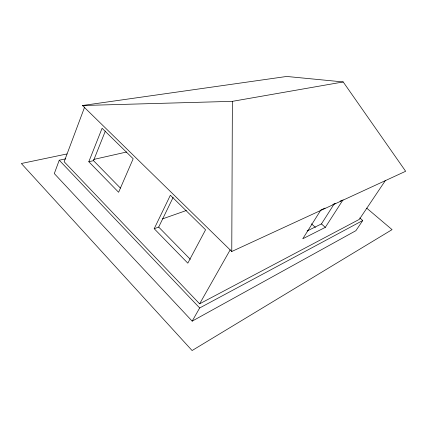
<?xml version="1.0" encoding="UTF-8"?>
<svg xmlns="http://www.w3.org/2000/svg" width="427" height="427" viewBox="0 0 427 427"><rect width="100%" height="100%" fill="white"/><g stroke="black" fill="none" stroke-linecap="round" stroke-linejoin="round"><path stroke-width="0.64" d="M231.77 251.498L232.373 101.348L343.201 81.947L405.65 171.275L231.77 251.498L82.459 105.512L286.682 76.46L343.201 81.947M65.758 158.807L59.246 160.21L54.304 173.581L192.177 321.136L355.883 230.687L362.753 220.508L359.785 217.957M84.669 106.963L64.157 161.748L199.622 303.821L359.32 219.377L385.501 180.354M88.816 161.732L102.085 128.249L133.181 158.748L118.615 192.262L88.816 161.732L93.508 160.659L105.341 131.084M154.195 228.712L170.368 195.235L205.579 229.774L187.816 263.16L154.195 228.712L158.684 227.079L173.138 197.37M199.622 303.821L230.185 249.843M192.177 321.136L199.665 307.968L362.753 220.508M307.114 230.991L321.435 223.929L334.111 204.063M325.064 208.082L320.864 210.015L302.77 238.768L325.31 227.372L343.068 199.793M332.868 204.49L335.27 203.385M340.068 201.17L341.872 200.343M162.5 218.907L186.38 210.49M93.641 159.458L126.632 152.001M66.986 153.95L21.35 163.504L192.091 350.54L392.071 229.635L366.692 208.13M82.459 105.512L232.373 101.348M321.435 223.929L325.31 227.372M311.459 223.828L315.43 227.383M93.508 160.659L120.435 188.104M158.684 227.079L190.319 259.317M59.246 160.21L199.665 307.968"/></g></svg>
